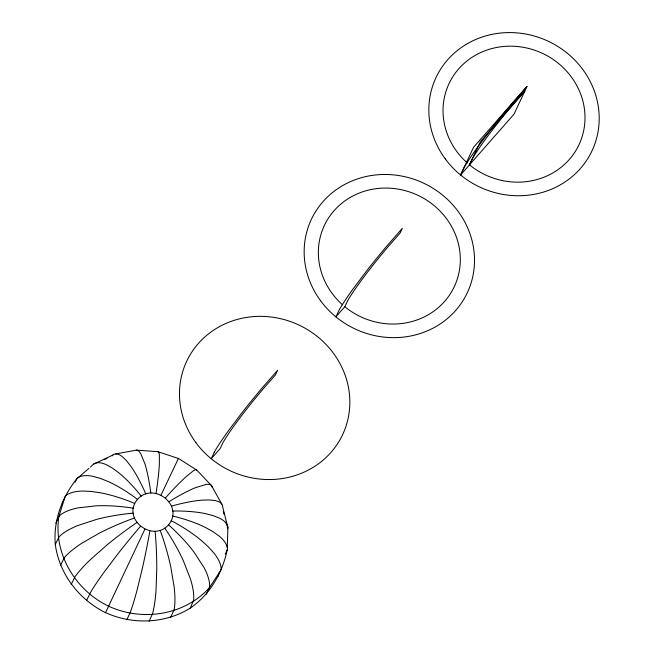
<?xml version="1.0" encoding="UTF-8"?>
<svg xmlns="http://www.w3.org/2000/svg" width="654" height="654" viewBox="0 0 654 654"><rect width="100%" height="100%" fill="white"/><g stroke="black" fill="none" stroke-linecap="round" stroke-linejoin="round"><path stroke-width="0.98" d="M172.648 516.031L175.82 516.766A76.166 26.152 9.3 0 1 205.274 527.394L212.844 531.579L218.967 535.937A76.166 26.152 9.3 0 1 227.396 548.943L227.191 550.063C222.27 573.117 209.885 594.633 190.232 608.122C164.857 623.859 132.549 624.856 105.539 612.651C78.971 599.546 59.228 573.959 55.288 544.365C53.276 520.641 61.983 497.383 76.673 478.957L77.401 478.082A76.166 26.103 41.3 0 1 92.729 476.3L99.964 478.254L107.992 481.434A76.166 26.103 41.3 0 1 134.863 497.416L137.446 499.403C153.338 481.131 184.714 505.632 168.479 524.851C152.586 543.122 121.211 518.614 137.446 499.403M227.265 547.022L227.919 527.778L222.687 506.915A76.166 19.195 -21.6 0 0 215.011 500.563L209.305 499.958L202.217 500.138A76.166 19.195 -21.6 0 0 174.536 505.289L171.544 506.171M156.028 493.443L156.486 490.492A76.166 6.908 -78.8 0 0 159.339 464.978L159.363 454.939A76.166 6.908 -78.8 0 0 157.859 451.677L136.441 450.132L115.619 453.941M149.897 530.803L149.349 533.95A76.166 6.908 -78.8 0 1 142.4 568.212L137.381 588.911A76.166 6.908 -78.8 0 1 130.457 611.882L126.876 619.698M217.896 576.64L219.082 572.814M460.588 174.978L464.299 167.228A76.166 7.088 -50.6 0 1 477.592 147.264L490.369 130.228A76.166 7.088 -50.6 0 1 512.417 103.095L527.001 86.459L514.019 114.164L460.588 174.978L473.561 147.264L527.001 86.459M469.49 164.841L472.589 158.382A63.471 5.911 -50.6 0 1 512.679 104.942L524.835 91.078L480.306 141.746L469.49 164.841A71.809 67.125 25.1 0 0 584.006 128.993A71.809 67.125 25.1 0 0 490.222 49.009A71.809 67.125 25.1 0 0 467.258 162.936M55.811 523.126L58.844 516.644L65.106 496.549L65.874 495.618A76.166 27.043 25.3 0 1 83.025 491.056L91.282 491.448L100.512 492.805A76.166 27.043 25.3 0 1 131.716 502.207L134.74 503.515M75.161 482.194L76.673 478.957L88.936 468.378M55.288 544.365L59.113 536.811A76.166 23.47 -6.4 0 1 77.335 525.726L96.13 519.521A76.166 23.47 -6.4 0 1 129.876 513.455L133.154 513.186M60.536 565.301L64.345 557.674A76.166 19.195 -21.6 0 1 81.734 543.286L99.522 533.051A76.166 19.195 -21.6 0 1 131.299 519.153L134.381 518.082M71.196 584.496L74.965 576.803A76.166 13.603 -36.4 0 1 90.677 559.383L106.414 545.461A76.166 13.603 -36.4 0 1 134.201 524.369L136.874 522.571M86.549 600.642L90.26 592.892A76.166 7.088 -50.6 0 1 103.553 572.929L116.33 555.9A76.166 7.088 -50.6 0 1 138.378 528.767L140.463 526.347M105.539 612.651L144.902 529.16M149.112 621.3L152.611 613.477A76.166 13.44 86.9 0 0 156.028 590.251L156.772 569.25A76.166 13.44 86.9 0 0 155.399 534.383L155.096 531.179M170.719 617.351L174.144 609.544A76.166 19.056 72.2 0 0 174.152 586.94L170.735 566.699A76.166 19.056 72.2 0 0 161.285 533.312L160.148 530.255M190.232 608.122L193.592 600.347A76.166 23.372 57 0 0 190.518 579.199L183.349 560.731A76.166 23.372 57 0 0 166.59 530.803L164.718 528.097M206.321 594.233L209.362 587.75L220.929 570.157L221.158 568.972A76.166 27.043 25.3 0 0 213.719 552.793L208.152 546.654L201.228 540.384A76.166 27.043 25.3 0 0 174.119 522.235L171.185 520.731M225.295 554.11L227.191 550.063M344.813 306.726L347.912 300.276A63.471 5.911 -50.6 0 1 388.002 246.836L400.158 232.963L402.316 228.344L387.732 244.988A76.166 7.088 -50.6 0 0 365.692 272.121L352.915 289.15A76.166 7.088 -50.6 0 0 339.622 309.113L335.903 316.863L344.813 306.726A71.809 67.125 25.1 0 0 459.329 270.887A71.809 67.125 25.1 0 0 365.545 190.903A71.809 67.125 25.1 0 0 342.582 304.829M161.015 495.094L178.419 458.462L196.715 470.038L211.504 485.595L221.78 504.095M62.073 503.024L63.724 500.514M112.284 455.838L112.88 455.045A76.166 19.056 72.2 0 1 122.592 456.909L126.663 460.915L131.004 466.49A76.166 19.056 72.2 0 1 144.55 491.129L145.768 493.991M112.88 455.045L93.432 464.242L90.465 467.054M165.462 497.898L167.457 495.675A76.166 7.088 -50.6 0 1 185.409 477.289L193.192 470.921A76.166 7.088 -50.6 0 1 196.715 470.038M169.051 501.675L171.634 500.073A76.166 13.603 -36.4 0 1 195.325 487.729L206.067 484.467A76.166 13.603 -36.4 0 1 212.043 486.944M104.297 459.615L106.962 458.356M172.77 511.068L175.959 510.987A76.166 23.47 -6.4 0 1 205.609 513.66L213.237 515.654L219.409 518.123A76.166 23.47 -6.4 0 1 227.919 527.778M133.277 508.215L130.015 507.676A76.166 26.152 9.3 0 0 96.465 505.795L77.769 507.913A76.166 26.152 9.3 0 0 59.637 515.646L58.844 516.644C53.252 553.586 75.423 590.317 108.572 606.168C141.885 621.717 184.354 615.52 209.362 587.75L209.632 586.507A76.166 26.103 41.3 0 0 204.015 567.549L193.748 551.755A76.166 26.103 41.3 0 0 170.972 527.026L168.479 524.851M157.859 451.677L178.419 458.462M141.207 496.149L139.245 493.639A76.166 23.372 57 0 0 118.39 472.458L112.03 467.839L106.226 464.651A76.166 23.372 57 0 0 93.432 464.242M223.415 511.698L224.134 514.551M226.039 522.162L226.758 525.015M227.232 526.92L227.715 528.816M150.829 493.067L150.436 490.05A76.166 13.44 86.9 0 0 144.967 463.939L140.716 453.598A76.166 13.44 86.9 0 0 136.441 450.132M214.267 452.274L211.226 458.756L220.136 448.619L223.227 442.161A63.471 5.911 -50.6 0 1 263.325 388.721L275.481 374.856L277.639 370.238L263.055 386.874A76.166 7.088 -50.6 0 0 241.015 414.007L228.23 431.043A76.166 7.088 -50.6 0 0 214.945 451.007L214.267 452.274M445.235 158.824A86.165 80.548 25.1 0 0 591.927 150.976A86.165 80.548 25.1 0 0 504.888 32.7A86.165 80.548 25.1 0 0 445.235 158.824M320.558 300.717A86.165 80.548 25.1 0 0 467.25 292.861A86.165 80.548 25.1 0 0 380.211 174.593A86.165 80.548 25.1 0 0 320.558 300.717M195.873 442.603A86.165 80.548 25.1 0 0 342.573 434.755A86.165 80.548 25.1 0 0 255.534 316.479A86.165 80.548 25.1 0 0 195.873 442.603"/></g></svg>
